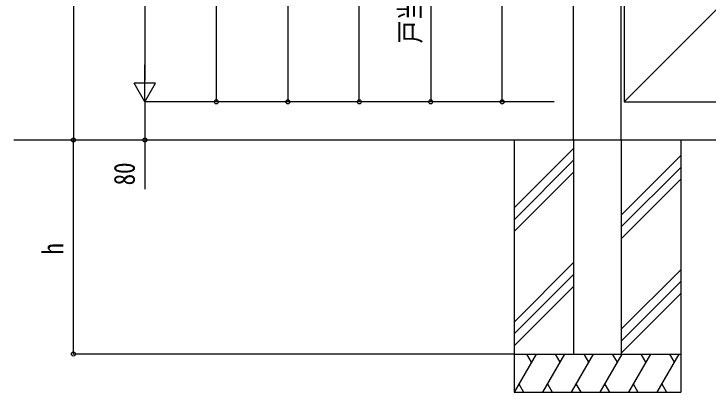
# Model space of a CAD drawing. Units: millimetres, scale not verified. Extents: x -4205 to 4205, y -2970 to 2970.
# Drawn here: x -1431 to 26, y -680 to 115 of the extents above; entities that cross this region are included whole.
import ezdxf
from ezdxf.enums import TextEntityAlignment as Align

# ---------------------------------------------------------------- set-up
doc = ezdxf.new("R2010")
doc.units = ezdxf.units.MM
doc.header["$LTSCALE"] = 12
doc.layers.add('0-4_YKK_A1', color=4, linetype='Continuous')
doc.layers.add('0-5_YKK_D', color=6, linetype='Continuous')
doc.styles.add('ＭＳ ゴシック', font='')
doc.styles.get('ＭＳ ゴシック').set_extended_font_data('MS Gothic')

msp = doc.modelspace()

# ---------------------------------------------------------------- linework, layer by layer
at = {"layer": '0-4_YKK_A1'}
for p, q in [((-255.98, -149.94), (-255.98, 1546.56)), ((-155.98, -149.94), (-155.98, 1546.56)), ((-1431.01, -149.94), (999.74, -149.94)), ((-380.98, -149.94), (-380.98, -679.94)), ((-255.98, -149.94), (-255.98, -599.94)), ((-155.98, -149.94), (-155.98, -599.94)), ((-30.98, -149.94), (-30.98, -679.94)), ((-255.98, -167.73), (-380.98, -292.73)), ((-30.98, -182.73), (-155.98, -307.73)), ((-255.98, -192.73), (-380.98, -317.73)), ((-255.98, -217.73), (-380.98, -342.73)), ((-30.98, -207.73), (-155.98, -332.73)), ((-30.98, -232.73), (-155.98, -357.73)), ((-255.98, -407.73), (-380.98, -532.73)), ((-255.98, -432.73), (-380.98, -557.73)), ((-30.98, -422.73), (-155.98, -547.73)), ((-30.98, -447.73), (-155.98, -572.73)), ((-255.98, -457.73), (-380.98, -582.73)), ((-30.98, -472.73), (-155.98, -597.73)), ((-380.98, -599.94), (-30.98, -599.94)), ((-334.79, -599.94), (-380.98, -679.94)), ((-354.79, -599.94), (-344.79, -617.26)), ((-274.79, -599.94), (-320.98, -679.94)), ((-294.79, -599.94), (-284.79, -617.26)), ((-214.79, -599.94), (-260.98, -679.94)), ((-255.98, -599.94), (-155.98, -599.94)), ((-234.79, -599.94), (-224.79, -617.26)), ((-154.79, -599.94), (-200.98, -679.94)), ((-174.79, -599.94), (-164.79, -617.26)), ((-94.79, -599.94), (-140.98, -679.94)), ((-114.79, -599.94), (-104.79, -617.26)), ((-34.79, -599.94), (-80.98, -679.94)), ((-54.79, -599.94), (-44.79, -617.26)), ((-370.98, -662.62), (-360.98, -679.94)), ((-310.98, -662.62), (-300.98, -679.94)), ((-250.98, -662.62), (-240.98, -679.94)), ((-190.98, -662.62), (-180.98, -679.94)), ((-130.98, -662.62), (-120.98, -679.94)), ((-70.98, -662.62), (-60.98, -679.94)), ((-380.98, -679.94), (-30.98, -679.94))]:
    msp.add_line(p, q, dxfattribs=at)
for points in [[(650.02, 1530.06), (-149.98, 1530.06), (-149.98, -69.94), (650.02, -69.94), (650.02, 5.06)], [(-149.98, 1530.06), (650.02, 730.06), (-149.98, -69.94)]]:
    msp.add_lwpolyline(points, dxfattribs=at)
at = {"layer": '0-5_YKK_D'}
for p, q in [((-1305.98, 1550.06), (-1305.98, -149.94)), ((-1155.98, 1485.06), (-1155.98, -24.94)), ((-1005.98, -69.94), (-1005.98, 1237.76)), ((-855.98, 880.06), (-855.98, -69.94)), ((-705.98, -69.94), (-705.98, 733.06)), ((-555.98, 630.06), (-555.98, -69.94)), ((-1155.98, -69.94), (-1155.98, 8)), ((-1155.98, -69.94), (-1178.48, -30.97)), ((-1133.48, -30.97), (-1178.48, -30.97)), ((-1155.98, -69.94), (-1133.48, -30.97)), ((-296.98, -69.94), (-1156.98, -69.94)), ((-296.98, -69.94), (-1156.98, -69.94)), ((-296.98, -69.94), (-1006.98, -69.94)), ((-296.98, -69.94), (-856.98, -69.94)), ((-296.98, -69.94), (-706.98, -69.94)), ((-296.98, -69.94), (-556.98, -69.94)), ((-296.98, -69.94), (-406.98, -69.94)), ((-1314.98, -149.94), (-1304.98, -149.94)), ((-1314.98, -149.94), (-1304.98, -149.94)), ((-1305.98, -599.94), (-1305.98, -149.94)), ((-381.98, -599.94), (-1306.98, -599.94))]:
    msp.add_line(p, q, dxfattribs=at)
for points in [[(-405.98, -69.94), (-405.98, 548.06), (-405.98, 1288.26)], [(-1155.98, -69.94), (-1155.98, -149.94), (-1155.98, -253.34)]]:
    msp.add_lwpolyline(points, dxfattribs=at)
for centre in [(-1005.98, -69.94), (-855.98, -69.94), (-705.98, -69.94), (-555.98, -69.94), (-405.98, -69.94), (-1305.98, -149.94), (-1305.98, -149.94), (-1155.98, -149.94), (-1305.98, -599.94)]:
    msp.add_circle(centre, 4.25, dxfattribs=at)

# ---------------------------------------------------------------- texts
at = {"layer": '0-5_YKK_D', "style": 'ＭＳ ゴシック', "width": 0.8}
for s, p in [('戸当り中心：H/2', (-563.98, 52.86)), ('80', (-1163.98, -245.34)), ('h', (-1313.98, -390.94))]:
    msp.add_text(s, height=43.99, rotation=90, dxfattribs=at).set_placement(p, align=Align.BOTTOM_LEFT)

doc.saveas('drawing.dxf')
